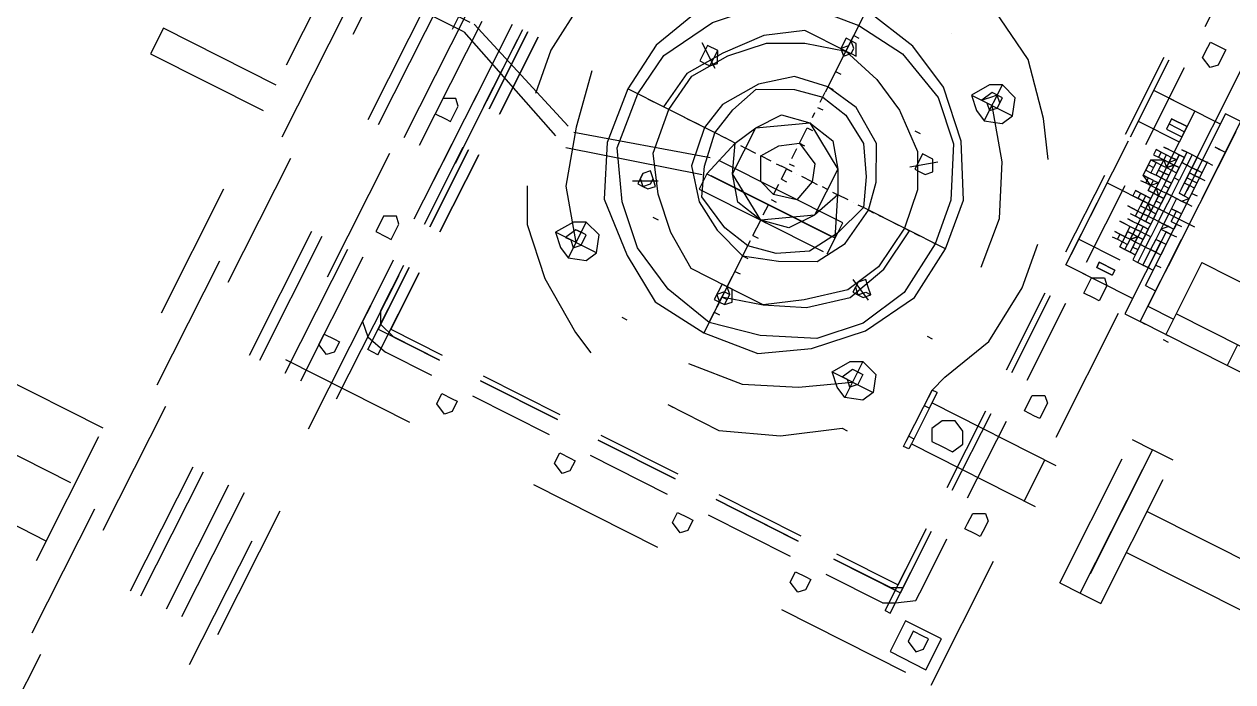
# Model space of a CAD drawing. Header units: metres. Extents: x 0 to 547597, y 0 to 1844684.
# Drawn here: x 543419.603 to 543420.474, y 1844512.919 to 1844513.393 of the extents above; entities that cross this region are included whole.
import ezdxf

# ---------------------------------------------------------------- set-up
doc = ezdxf.new("R2010")
doc.units = ezdxf.units.M
doc.linetypes.add('DASHED', pattern=[0.75, 0.5, -0.25])
doc.layers.add('5_Thep', color=4, linetype='Continuous')
doc.layers.add('TB220kVtuonglai', color=8, linetype='DASHED')

# ---------------------------------------------------------------- blocks, each defined once
blk = doc.blocks.new('MBA220-MB')
at = {"color": 1}
for points in [[(1553.99, -1091.1), (-2326.85, -1091.1), (-2326.85, 570.35)], [(562.08, -392.63), (562.08, -57.86)], [(595.14, -392.63), (595.14, -57.86)], [(429.83, -376.1), (429.83, -380.23), (425.69, -384.36), (425.69, -438.09)], [(442.23, -376.1), (442.23, -388.5)], [(384.36, -438.09), (384.36, -388.5)], [(425.69, -388.5), (442.23, -388.5)], [(442.23, -388.5), (442.23, -438.09)], [(636.47, -409.16), (636.47, -392.63), (520.75, -392.63), (520.75, -409.16), (636.47, -409.16)], [(636.47, -409.16), (520.75, -409.16)], [(636.47, -425.69), (520.75, -425.69), (520.75, -409.16)], [(636.47, -409.16), (520.75, -409.16)], [(636.47, -425.69), (520.75, -425.69), (520.75, -409.16)], [(636.47, -425.69), (636.47, -409.16)], [(636.47, -425.69), (636.47, -409.16)], [(562.08, -566.21), (562.08, -425.69)], [(562.08, -566.21), (562.08, -425.69)], [(595.14, -566.21), (595.14, -425.69)], [(595.14, -566.21), (595.14, -425.69)], [(442.23, -438.09), (442.23, -433.96)], [(446.36, -438.09), (446.36, -433.96)], [(384.36, -438.09), (429.83, -438.09)], [(429.83, -458.76), (429.83, -438.09), (442.23, -438.09), (442.23, -458.76)], [(442.23, -438.09), (442.23, -438.09)], [(446.36, -438.09), (446.36, -438.09)], [(446.36, -438.09), (446.36, -438.09)], [(343.03, -458.76), (281.04, -458.76), (281.04, -471.16), (343.03, -471.16)], [(289.31, -458.76), (293.44, -458.76), (293.44, -458.76), (297.57, -458.76), (297.57, -458.76), (297.57, -458.76), (297.57, -458.76)], [(293.44, -458.76), (343.03, -458.76)], [(297.57, -458.76), (425.69, -458.76), (425.69, -458.76), (425.69, -458.76), (425.69, -458.76)], [(305.84, -458.76), (305.84, -467.02)], [(363.7, -524.88), (363.7, -454.62)], [(376.1, -458.76), (429.83, -458.76), (429.83, -454.62)], [(442.23, -471.16), (442.23, -458.76), (376.1, -458.76)], [(417.43, -467.02), (417.43, -458.76)], [(425.69, -458.76), (425.69, -458.76), (429.83, -458.76)], [(429.83, -458.76), (442.23, -458.76), (442.23, -454.62), (442.23, -458.76), (442.23, -454.62)], [(305.84, -467.02), (305.84, -462.89)], [(417.43, -467.02), (309.97, -467.02)], [(318.24, -467.02), (318.24, -462.89)], [(318.24, -467.02), (318.24, -471.16)], [(318.24, -471.16), (318.24, -467.02)], [(318.24, -471.16), (318.24, -467.02)], [(318.24, -475.29), (318.24, -467.02)], [(330.64, -467.02), (326.5, -467.02)], [(326.5, -467.02), (326.5, -475.29)], [(326.5, -467.02), (326.5, -471.16)], [(330.64, -467.02), (330.64, -462.89)], [(330.64, -467.02), (330.64, -462.89)], [(330.64, -467.02), (330.64, -471.16)], [(330.64, -471.16), (330.64, -467.02)], [(330.64, -475.29), (330.64, -471.16), (330.64, -467.02)], [(334.77, -467.02), (334.77, -475.29)], [(347.17, -467.02), (338.9, -467.02)], [(338.9, -467.02), (338.9, -471.16)], [(343.03, -467.02), (343.03, -462.89)], [(347.17, -471.16), (347.17, -467.02)], [(351.3, -475.29), (351.3, -471.16), (347.17, -467.02)], [(347.17, -471.16), (347.17, -467.02)], [(351.3, -467.02), (351.3, -462.89)], [(351.3, -467.02), (351.3, -471.16)], [(351.3, -475.29), (351.3, -467.02)], [(351.3, -467.02), (351.3, -467.02)], [(351.3, -471.16), (351.3, -467.02)], [(351.3, -475.29), (351.3, -467.02)], [(367.83, -467.02), (359.57, -467.02)], [(359.57, -467.02), (359.57, -475.29)], [(359.57, -467.02), (359.57, -471.16)], [(367.83, -467.02), (367.83, -462.89)], [(367.83, -471.16), (367.83, -467.02)], [(371.97, -471.16), (371.97, -467.02), (367.83, -467.02), (371.97, -467.02)], [(371.97, -475.29), (371.97, -467.02)], [(371.97, -471.16), (371.97, -467.02)], [(371.97, -471.16), (371.97, -467.02)], [(376.1, -467.02), (371.97, -467.02)], [(371.97, -471.16), (371.97, -475.29), (371.97, -467.02)], [(376.1, -467.02), (376.1, -462.89)], [(376.1, -467.02), (376.1, -471.16)], [(376.1, -471.16), (376.1, -467.02)], [(376.1, -475.29), (376.1, -467.02)], [(392.63, -467.02), (384.36, -467.02)], [(384.36, -467.02), (384.36, -475.29)], [(384.36, -467.02), (384.36, -471.16)], [(388.5, -467.02), (392.63, -467.02)], [(392.63, -471.16), (392.63, -467.02)], [(392.63, -475.29), (392.63, -467.02)], [(405.03, -467.02), (392.63, -467.02)], [(392.63, -475.29), (392.63, -467.02)], [(392.63, -471.16), (392.63, -467.02)], [(400.9, -467.02), (400.9, -462.89)], [(405.03, -471.16), (405.03, -467.02)], [(405.03, -479.42), (405.03, -467.02)], [(405.03, -475.29), (405.03, -471.16), (405.03, -467.02)], [(405.03, -471.16), (405.03, -467.02)], [(743.93, -996.04), (743.93, -475.29), (-822.46, -475.29), (-822.46, -996.04), (743.93, -996.04)], [(743.93, -996.04), (743.93, -475.29), (-822.46, -475.29), (-822.46, -996.04), (743.93, -996.04)], [(289.31, -471.16), (289.31, -524.88)], [(318.24, -471.16), (318.24, -475.29)], [(318.24, -471.16), (318.24, -475.29), (318.24, -471.16), (318.24, -475.29), (318.24, -471.16)], [(318.24, -475.29), (318.24, -479.42)], [(318.24, -475.29), (326.5, -475.29)], [(330.64, -471.16), (326.5, -471.16)], [(326.5, -471.16), (326.5, -475.29)], [(326.5, -471.16), (326.5, -475.29)], [(326.5, -471.16), (326.5, -475.29), (326.5, -471.16)], [(326.5, -475.29), (326.5, -479.42)], [(326.5, -479.42), (326.5, -475.29)], [(330.64, -471.16), (330.64, -475.29)], [(330.64, -471.16), (330.64, -475.29), (330.64, -471.16)], [(330.64, -475.29), (338.9, -475.29)], [(347.17, -471.16), (338.9, -471.16)], [(338.9, -471.16), (338.9, -475.29)], [(338.9, -475.29), (347.17, -475.29)], [(347.17, -475.29), (347.17, -471.16)], [(347.17, -471.16), (347.17, -475.29)], [(351.3, -471.16), (351.3, -475.29)], [(351.3, -471.16), (351.3, -471.16)], [(351.3, -471.16), (351.3, -475.29), (351.3, -471.16), (351.3, -475.29), (351.3, -471.16)], [(351.3, -471.16), (351.3, -475.29), (351.3, -471.16), (351.3, -475.29), (351.3, -471.16)], [(351.3, -471.16), (351.3, -475.29), (351.3, -471.16)], [(351.3, -479.42), (351.3, -475.29)], [(351.3, -475.29), (351.3, -479.42)], [(351.3, -475.29), (363.7, -475.29)], [(351.3, -479.42), (351.3, -475.29)], [(351.3, -479.42), (351.3, -475.29)], [(367.83, -471.16), (359.57, -471.16)], [(359.57, -471.16), (359.57, -475.29)], [(363.7, -475.29), (371.97, -475.29), (371.97, -471.16), (371.97, -475.29), (371.97, -471.16), (371.97, -475.29)], [(371.97, -475.29), (371.97, -471.16)], [(371.97, -471.16), (376.1, -475.29)], [(371.97, -471.16), (371.97, -471.16)], [(371.97, -471.16), (371.97, -475.29), (371.97, -471.16)], [(371.97, -471.16), (371.97, -475.29), (371.97, -471.16), (371.97, -475.29), (371.97, -471.16)], [(371.97, -479.42), (371.97, -475.29)], [(371.97, -475.29), (371.97, -479.42)], [(371.97, -475.29), (384.36, -475.29)], [(376.1, -471.16), (442.23, -471.16)], [(392.63, -471.16), (384.36, -471.16)], [(384.36, -471.16), (384.36, -475.29)], [(384.36, -475.29), (392.63, -475.29), (392.63, -471.16), (392.63, -475.29), (392.63, -471.16), (392.63, -475.29)], [(392.63, -475.29), (392.63, -471.16)], [(405.03, -471.16), (392.63, -471.16)], [(392.63, -471.16), (392.63, -475.29)], [(392.63, -471.16), (392.63, -475.29), (405.03, -475.29)], [(392.63, -479.42), (392.63, -475.29)], [(392.63, -479.42), (392.63, -475.29)], [(405.03, -475.29), (405.03, -471.16)], [(405.03, -471.16), (405.03, -475.29), (405.03, -471.16), (405.03, -475.29), (405.03, -471.16)], [(405.03, -471.16), (405.03, -475.29)], [(429.83, -471.16), (429.83, -524.88)], [(562.08, -475.29), (595.14, -475.29)], [(562.08, -475.29), (595.14, -475.29)], [(318.24, -479.42), (318.24, -483.55), (326.5, -483.55)], [(318.24, -479.42), (326.5, -479.42)], [(318.24, -487.69), (318.24, -483.55)], [(318.24, -487.69), (318.24, -483.55)], [(318.24, -487.69), (318.24, -483.55)], [(318.24, -483.55), (318.24, -487.69), (318.24, -483.55), (318.24, -487.69)], [(318.24, -483.55), (318.24, -483.55)], [(322.37, -483.55), (322.37, -483.55)], [(322.37, -487.69), (322.37, -483.55)], [(322.37, -487.69), (322.37, -483.55)], [(322.37, -483.55), (322.37, -487.69), (330.64, -487.69), (330.64, -483.55)], [(322.37, -483.55), (330.64, -483.55)], [(326.5, -483.55), (326.5, -479.42)], [(326.5, -479.42), (326.5, -483.55), (338.9, -483.55)], [(326.5, -479.42), (338.9, -479.42)], [(334.77, -483.55), (330.64, -483.55)], [(330.64, -483.55), (330.64, -483.55)], [(330.64, -483.55), (330.64, -487.69)], [(330.64, -487.69), (330.64, -483.55)], [(330.64, -487.69), (330.64, -483.55)], [(330.64, -487.69), (330.64, -483.55)], [(330.64, -483.55), (330.64, -487.69), (330.64, -483.55), (330.64, -487.69), (330.64, -483.55)], [(330.64, -483.55), (330.64, -483.55)], [(330.64, -487.69), (330.64, -483.55)], [(330.64, -487.69), (330.64, -483.55)], [(334.77, -487.69), (334.77, -483.55)], [(334.77, -487.69), (343.03, -487.69), (343.03, -483.55), (343.03, -487.69), (343.03, -483.55)], [(334.77, -483.55), (343.03, -483.55)], [(351.3, -483.55), (351.3, -479.42), (338.9, -479.42), (338.9, -483.55), (351.3, -483.55)], [(343.03, -483.55), (343.03, -483.55)], [(343.03, -487.69), (343.03, -483.55)], [(343.03, -487.69), (343.03, -483.55)], [(343.03, -487.69), (343.03, -483.55)], [(343.03, -487.69), (343.03, -483.55)], [(343.03, -487.69), (343.03, -483.55)], [(343.03, -487.69), (343.03, -483.55)], [(343.03, -487.69), (355.43, -487.69), (355.43, -483.55), (355.43, -487.69), (355.43, -483.55), (355.43, -487.69), (363.7, -487.69)], [(343.03, -487.69), (343.03, -483.55)], [(343.03, -483.55), (343.03, -483.55)], [(343.03, -483.55), (343.03, -487.69), (355.43, -487.69), (355.43, -483.55)], [(343.03, -483.55), (355.43, -483.55)], [(343.03, -487.69), (343.03, -483.55)], [(343.03, -487.69), (343.03, -483.55)], [(347.17, -487.69), (347.17, -483.55)], [(351.3, -479.42), (351.3, -483.55), (363.7, -483.55)], [(351.3, -479.42), (363.7, -479.42)], [(351.3, -483.55), (351.3, -479.42)], [(351.3, -487.69), (351.3, -483.55)], [(351.3, -483.55), (351.3, -483.55)], [(355.43, -483.55), (355.43, -483.55)], [(355.43, -483.55), (355.43, -487.69)], [(355.43, -487.69), (355.43, -483.55)], [(355.43, -487.69), (355.43, -483.55)], [(355.43, -487.69), (355.43, -483.55)], [(355.43, -483.55), (363.7, -483.55)], [(359.57, -487.69), (359.57, -483.55)], [(371.97, -479.42), (363.7, -479.42)], [(371.97, -479.42), (371.97, -483.55), (363.7, -483.55), (363.7, -479.42)], [(363.7, -483.55), (367.83, -483.55)], [(363.7, -487.69), (363.7, -483.55)], [(367.83, -483.55), (367.83, -483.55)], [(367.83, -487.69), (367.83, -483.55)], [(367.83, -487.69), (367.83, -483.55)], [(367.83, -487.69), (367.83, -483.55)], [(367.83, -487.69), (367.83, -483.55)], [(367.83, -483.55), (367.83, -487.69), (367.83, -483.55), (367.83, -487.69), (367.83, -483.55)], [(367.83, -483.55), (367.83, -483.55)], [(367.83, -487.69), (367.83, -483.55)], [(367.83, -487.69), (367.83, -483.55)], [(367.83, -483.55), (367.83, -487.69), (376.1, -487.69), (376.1, -483.55)], [(367.83, -483.55), (376.1, -483.55)], [(371.97, -479.42), (371.97, -483.55)], [(371.97, -479.42), (371.97, -483.55), (384.36, -483.55)], [(371.97, -479.42), (384.36, -479.42)], [(371.97, -487.69), (371.97, -483.55)], [(371.97, -483.55), (371.97, -483.55)], [(376.1, -483.55), (376.1, -483.55)], [(376.1, -487.69), (376.1, -483.55)], [(376.1, -483.55), (376.1, -487.69)], [(376.1, -487.69), (376.1, -483.55)], [(376.1, -487.69), (376.1, -483.55)], [(376.1, -487.69), (376.1, -483.55)], [(376.1, -487.69), (376.1, -483.55)], [(376.1, -483.55), (376.1, -487.69), (376.1, -483.55)], [(376.1, -483.55), (376.1, -483.55)], [(380.23, -483.55), (380.23, -483.55)], [(380.23, -487.69), (380.23, -483.55)], [(380.23, -487.69), (380.23, -483.55)], [(380.23, -487.69), (388.5, -487.69), (388.5, -483.55), (388.5, -487.69), (388.5, -483.55)], [(380.23, -483.55), (380.23, -487.69)], [(380.23, -483.55), (388.5, -483.55)], [(380.23, -483.55), (380.23, -483.55)], [(392.63, -483.55), (392.63, -479.42), (384.36, -479.42), (384.36, -483.55), (392.63, -483.55)], [(384.36, -487.69), (384.36, -483.55)], [(392.63, -483.55), (388.5, -483.55)], [(388.5, -483.55), (388.5, -483.55)], [(388.5, -487.69), (388.5, -483.55)], [(388.5, -487.69), (388.5, -483.55)], [(388.5, -487.69), (388.5, -483.55)], [(388.5, -487.69), (388.5, -483.55)], [(388.5, -487.69), (388.5, -483.55)], [(388.5, -487.69), (388.5, -483.55)], [(388.5, -487.69), (388.5, -483.55)], [(388.5, -483.55), (388.5, -487.69)], [(388.5, -483.55), (388.5, -483.55)], [(405.03, -483.55), (405.03, -479.42), (392.63, -479.42), (392.63, -483.55), (405.03, -483.55)], [(392.63, -487.69), (392.63, -483.55)], [(392.63, -483.55), (392.63, -483.55)], [(392.63, -487.69), (400.9, -487.69), (400.9, -483.55), (400.9, -487.69), (400.9, -483.55)], [(392.63, -483.55), (400.9, -483.55)], [(396.76, -487.69), (396.76, -483.55)], [(400.9, -483.55), (400.9, -483.55)], [(400.9, -487.69), (400.9, -483.55)], [(400.9, -487.69), (400.9, -483.55)], [(735.66, -512.49), (735.66, -483.55), (710.87, -483.55), (710.87, -512.49), (735.66, -512.49)], [(256.24, -495.95), (252.11, -504.22), (243.84, -504.22), (239.71, -504.22), (239.71, -491.82), (243.84, -491.82), (252.11, -491.82), (256.24, -495.95)], [(289.31, -491.82), (429.83, -491.82), (429.83, -524.88)], [(289.31, -491.82), (289.31, -524.88)], [(301.71, -504.22), (301.71, -491.82), (301.71, -504.22), (309.97, -504.22), (309.97, -491.82), (301.71, -491.82), (301.71, -504.22), (309.97, -504.22)], [(305.84, -504.22), (305.84, -491.82)], [(305.84, -504.22), (305.84, -491.82)], [(309.97, -504.22), (309.97, -491.82)], [(314.1, -524.88), (314.1, -491.82)], [(322.37, -491.82), (322.37, -487.69), (322.37, -491.82), (322.37, -487.69), (326.5, -487.69)], [(322.37, -491.82), (322.37, -487.69)], [(322.37, -491.82), (322.37, -487.69)], [(322.37, -487.69), (330.64, -487.69)], [(322.37, -487.69), (330.64, -487.69)], [(322.37, -491.82), (322.37, -491.82), (322.37, -491.82), (322.37, -491.82), (322.37, -491.82)], [(322.37, -491.82), (322.37, -491.82)], [(322.37, -495.95), (322.37, -491.82), (326.5, -491.82)], [(322.37, -491.82), (322.37, -491.82)], [(322.37, -495.95), (322.37, -491.82)], [(322.37, -495.95), (322.37, -500.09)], [(322.37, -500.09), (322.37, -495.95)], [(330.64, -491.82), (326.5, -491.82), (326.5, -487.69), (326.5, -491.82)], [(326.5, -487.69), (330.64, -491.82)], [(326.5, -487.69), (326.5, -491.82), (326.5, -487.69), (326.5, -491.82)], [(330.64, -491.82), (326.5, -491.82)], [(326.5, -491.82), (326.5, -491.82), (326.5, -491.82)], [(326.5, -491.82), (326.5, -491.82)], [(326.5, -491.82), (326.5, -491.82)], [(330.64, -495.95), (326.5, -495.95), (326.5, -491.82), (330.64, -491.82)], [(326.5, -491.82), (326.5, -491.82)], [(330.64, -491.82), (326.5, -491.82)], [(326.5, -495.95), (326.5, -491.82)], [(326.5, -491.82), (326.5, -491.82)], [(330.64, -495.95), (326.5, -495.95)], [(326.5, -500.09), (326.5, -495.95)], [(330.64, -491.82), (334.77, -491.82), (330.64, -487.69), (334.77, -491.82), (334.77, -487.69)], [(334.77, -487.69), (330.64, -487.69), (334.77, -487.69), (330.64, -487.69), (334.77, -487.69)], [(330.64, -487.69), (330.64, -487.69), (330.64, -491.82), (330.64, -487.69), (330.64, -491.82), (330.64, -491.82)], [(330.64, -491.82), (330.64, -487.69)], [(330.64, -491.82), (330.64, -487.69)], [(334.77, -491.82), (334.77, -491.82), (334.77, -491.82), (334.77, -491.82), (330.64, -491.82)], [(330.64, -491.82), (334.77, -491.82), (330.64, -491.82), (334.77, -491.82)], [(334.77, -491.82), (330.64, -491.82), (334.77, -491.82)], [(334.77, -491.82), (330.64, -491.82), (334.77, -491.82), (330.64, -491.82), (334.77, -491.82)], [(334.77, -491.82), (330.64, -491.82), (334.77, -491.82), (330.64, -491.82), (334.77, -491.82)], [(330.64, -491.82), (330.64, -491.82)], [(330.64, -495.95), (330.64, -491.82), (334.77, -491.82), (330.64, -491.82), (334.77, -491.82)], [(334.77, -491.82), (330.64, -491.82), (334.77, -491.82), (330.64, -491.82), (334.77, -491.82), (330.64, -491.82), (334.77, -491.82)], [(330.64, -491.82), (330.64, -491.82)], [(330.64, -495.95), (330.64, -491.82)], [(330.64, -491.82), (330.64, -491.82)], [(330.64, -491.82), (330.64, -491.82), (330.64, -491.82)], [(330.64, -491.82), (330.64, -491.82)], [(330.64, -491.82), (330.64, -491.82)], [(330.64, -491.82), (330.64, -491.82)], [(330.64, -491.82), (330.64, -491.82)], [(330.64, -495.95), (330.64, -491.82)], [(330.64, -491.82), (330.64, -491.82)], [(330.64, -491.82), (330.64, -491.82), (330.64, -495.95), (330.64, -495.95)], [(330.64, -495.95), (330.64, -491.82)], [(330.64, -495.95), (330.64, -491.82)], [(330.64, -491.82), (330.64, -491.82)], [(330.64, -491.82), (330.64, -491.82)], [(330.64, -491.82), (330.64, -491.82)], [(330.64, -491.82), (330.64, -491.82)], [(351.3, -495.95), (347.17, -504.22), (343.03, -504.22), (334.77, -504.22), (330.64, -495.95), (334.77, -491.82), (343.03, -491.82), (347.17, -491.82), (351.3, -495.95)], [(330.64, -500.09), (330.64, -495.95)], [(334.77, -495.95), (330.64, -495.95), (334.77, -495.95), (330.64, -495.95), (334.77, -495.95)], [(334.77, -495.95), (330.64, -495.95), (334.77, -495.95), (330.64, -495.95), (334.77, -495.95), (330.64, -495.95), (334.77, -495.95), (330.64, -495.95), (334.77, -495.95)], [(334.77, -487.69), (338.9, -487.69), (338.9, -491.82), (338.9, -487.69), (338.9, -491.82)], [(334.77, -487.69), (343.03, -487.69)], [(334.77, -487.69), (343.03, -487.69)], [(334.77, -491.82), (334.77, -491.82)], [(338.9, -491.82), (334.77, -491.82)], [(334.77, -491.82), (334.77, -491.82)], [(334.77, -491.82), (338.9, -491.82)], [(334.77, -491.82), (334.77, -491.82)], [(334.77, -495.95), (334.77, -491.82)], [(334.77, -495.95), (334.77, -491.82)], [(334.77, -491.82), (334.77, -491.82)], [(334.77, -495.95), (334.77, -500.09)], [(338.9, -495.95), (334.77, -495.95)], [(338.9, -491.82), (338.9, -491.82), (338.9, -491.82), (338.9, -487.69), (338.9, -491.82), (338.9, -487.69), (343.03, -487.69)], [(343.03, -491.82), (338.9, -491.82)], [(338.9, -491.82), (338.9, -491.82), (338.9, -491.82)], [(338.9, -495.95), (338.9, -491.82), (343.03, -491.82)], [(343.03, -491.82), (338.9, -491.82)], [(343.03, -495.95), (338.9, -495.95)], [(343.03, -487.69), (343.03, -491.82), (343.03, -487.69), (343.03, -491.82), (343.03, -491.82)], [(343.03, -491.82), (343.03, -487.69)], [(343.03, -491.82), (343.03, -487.69)], [(343.03, -491.82), (343.03, -487.69), (343.03, -491.82), (343.03, -487.69), (347.17, -487.69)], [(343.03, -491.82), (343.03, -487.69)], [(343.03, -487.69), (355.43, -487.69)], [(343.03, -491.82), (343.03, -491.82)], [(343.03, -491.82), (343.03, -491.82)], [(343.03, -491.82), (343.03, -491.82)], [(343.03, -491.82), (343.03, -491.82)], [(343.03, -491.82), (343.03, -491.82)], [(343.03, -491.82), (343.03, -491.82)], [(343.03, -495.95), (343.03, -491.82)], [(343.03, -495.95), (343.03, -491.82)], [(343.03, -491.82), (343.03, -491.82)], [(343.03, -491.82), (343.03, -491.82)], [(343.03, -491.82), (343.03, -495.95), (343.03, -495.95)], [(343.03, -495.95), (343.03, -491.82)], [(343.03, -495.95), (343.03, -491.82)], [(343.03, -491.82), (343.03, -491.82)], [(343.03, -491.82), (343.03, -491.82)], [(343.03, -491.82), (343.03, -491.82)], [(343.03, -491.82), (343.03, -491.82)], [(343.03, -491.82), (343.03, -491.82), (343.03, -491.82)], [(343.03, -491.82), (343.03, -491.82)], [(343.03, -491.82), (343.03, -491.82)], [(343.03, -495.95), (343.03, -491.82), (347.17, -491.82)], [(343.03, -491.82), (343.03, -491.82)], [(343.03, -491.82), (343.03, -491.82)], [(343.03, -495.95), (343.03, -491.82)], [(343.03, -495.95), (343.03, -491.82)], [(343.03, -500.09), (343.03, -495.95)], [(347.17, -491.82), (347.17, -491.82)], [(347.17, -491.82), (347.17, -491.82), (347.17, -491.82)], [(351.3, -491.82), (347.17, -491.82)], [(347.17, -491.82), (347.17, -491.82)], [(347.17, -491.82), (347.17, -491.82)], [(347.17, -491.82), (347.17, -491.82)], [(347.17, -491.82), (347.17, -491.82)], [(347.17, -495.95), (347.17, -491.82)], [(347.17, -495.95), (347.17, -491.82)], [(347.17, -495.95), (347.17, -491.82)], [(347.17, -491.82), (347.17, -491.82)], [(347.17, -491.82), (347.17, -491.82)], [(347.17, -495.95), (347.17, -491.82)], [(347.17, -495.95), (347.17, -500.09)], [(351.3, -495.95), (347.17, -495.95)], [(351.3, -487.69), (351.3, -491.82), (351.3, -487.69), (351.3, -491.82), (351.3, -491.82)], [(351.3, -491.82), (351.3, -487.69)], [(351.3, -491.82), (351.3, -487.69), (351.3, -491.82), (351.3, -487.69), (351.3, -487.69)], [(351.3, -491.82), (355.43, -487.69), (355.43, -491.82), (355.43, -487.69)], [(351.3, -491.82), (351.3, -491.82), (351.3, -491.82), (351.3, -491.82)], [(351.3, -491.82), (351.3, -491.82)], [(351.3, -491.82), (351.3, -491.82)], [(355.43, -491.82), (355.43, -491.82), (351.3, -491.82)], [(351.3, -491.82), (351.3, -491.82)], [(351.3, -491.82), (351.3, -491.82)], [(351.3, -495.95), (351.3, -491.82)], [(351.3, -495.95), (351.3, -495.95), (351.3, -491.82), (351.3, -491.82)], [(351.3, -491.82), (351.3, -491.82)], [(351.3, -491.82), (355.43, -491.82), (355.43, -495.95), (351.3, -495.95)], [(351.3, -491.82), (351.3, -491.82)], [(351.3, -491.82), (351.3, -491.82)], [(351.3, -491.82), (351.3, -491.82)], [(351.3, -495.95), (351.3, -491.82)], [(351.3, -495.95), (351.3, -491.82)], [(351.3, -495.95), (351.3, -491.82)], [(351.3, -491.82), (351.3, -491.82)], [(351.3, -500.09), (351.3, -495.95)], [(355.43, -491.82), (355.43, -487.69)], [(355.43, -491.82), (355.43, -487.69)], [(355.43, -491.82), (355.43, -491.82), (355.43, -491.82), (355.43, -487.69), (355.43, -491.82), (355.43, -487.69), (359.57, -487.69)], [(355.43, -491.82), (355.43, -487.69)], [(355.43, -491.82), (355.43, -487.69)], [(355.43, -487.69), (363.7, -487.69)], [(355.43, -487.69), (363.7, -487.69)], [(355.43, -491.82), (355.43, -491.82)], [(355.43, -491.82), (355.43, -491.82)], [(355.43, -491.82), (355.43, -491.82)], [(355.43, -495.95), (355.43, -491.82)], [(355.43, -491.82), (355.43, -491.82)], [(355.43, -491.82), (355.43, -491.82)], [(355.43, -491.82), (355.43, -491.82)], [(355.43, -495.95), (355.43, -491.82), (359.57, -491.82)], [(355.43, -491.82), (355.43, -491.82)], [(355.43, -491.82), (355.43, -491.82)], [(355.43, -495.95), (355.43, -491.82)], [(355.43, -495.95), (355.43, -491.82)], [(355.43, -491.82), (355.43, -491.82)], [(355.43, -491.82), (355.43, -491.82)], [(359.57, -487.69), (363.7, -487.69), (363.7, -491.82), (363.7, -487.69), (363.7, -491.82)], [(359.57, -491.82), (363.7, -491.82)], [(363.7, -491.82), (359.57, -491.82)], [(359.57, -495.95), (359.57, -491.82)], [(359.57, -495.95), (359.57, -491.82)], [(359.57, -491.82), (359.57, -491.82)], [(359.57, -491.82), (359.57, -491.82)], [(359.57, -495.95), (359.57, -491.82)], [(363.7, -491.82), (359.57, -491.82)], [(363.7, -491.82), (359.57, -491.82)], [(359.57, -491.82), (359.57, -491.82)], [(359.57, -491.82), (359.57, -491.82)], [(359.57, -491.82), (359.57, -491.82)], [(359.57, -504.22), (359.57, -491.82), (359.57, -504.22), (363.7, -504.22), (363.7, -491.82), (359.57, -491.82), (359.57, -504.22), (363.7, -504.22)], [(359.57, -495.95), (359.57, -500.09)], [(363.7, -495.95), (359.57, -495.95)], [(363.7, -495.95), (359.57, -495.95)], [(363.7, -491.82), (363.7, -487.69), (363.7, -491.82), (363.7, -487.69), (363.7, -487.69), (363.7, -491.82), (363.7, -487.69)], [(367.83, -487.69), (363.7, -491.82), (367.83, -491.82), (363.7, -491.82), (367.83, -491.82), (363.7, -491.82), (363.7, -491.82), (363.7, -491.82)], [(363.7, -487.69), (367.83, -487.69), (363.7, -487.69), (367.83, -487.69), (363.7, -487.69), (367.83, -487.69)], [(363.7, -495.95), (363.7, -491.82)], [(363.7, -495.95), (363.7, -495.95), (363.7, -491.82), (363.7, -491.82)], [(363.7, -491.82), (363.7, -491.82)], [(363.7, -491.82), (367.83, -491.82), (363.7, -491.82), (367.83, -491.82)], [(363.7, -491.82), (363.7, -495.95), (367.83, -495.95), (363.7, -495.95)], [(363.7, -491.82), (363.7, -491.82)], [(363.7, -495.95), (363.7, -491.82)], [(363.7, -491.82), (367.83, -491.82), (363.7, -491.82), (367.83, -491.82), (363.7, -491.82), (367.83, -491.82), (363.7, -491.82), (367.83, -491.82)], [(363.7, -491.82), (363.7, -491.82)], [(363.7, -491.82), (363.7, -491.82)], [(363.7, -491.82), (363.7, -491.82)], [(363.7, -491.82), (363.7, -491.82), (363.7, -491.82), (363.7, -491.82), (363.7, -491.82), (363.7, -491.82)], [(363.7, -491.82), (363.7, -491.82)], [(363.7, -491.82), (363.7, -491.82)], [(363.7, -491.82), (363.7, -491.82), (363.7, -491.82)], [(363.7, -491.82), (367.83, -491.82), (363.7, -491.82), (367.83, -491.82)], [(363.7, -491.82), (367.83, -491.82), (363.7, -491.82), (367.83, -491.82)], [(363.7, -491.82), (363.7, -491.82)], [(363.7, -491.82), (367.83, -491.82), (363.7, -491.82), (367.83, -491.82)], [(363.7, -504.22), (363.7, -491.82)], [(363.7, -504.22), (363.7, -491.82)], [(363.7, -500.09), (363.7, -495.95)], [(363.7, -495.95), (367.83, -495.95), (363.7, -495.95), (367.83, -495.95), (363.7, -495.95), (367.83, -495.95), (363.7, -495.95)], [(363.7, -500.09), (363.7, -495.95)], [(363.7, -500.09), (363.7, -495.95)], [(367.83, -491.82), (367.83, -487.69), (367.83, -491.82), (367.83, -487.69), (371.97, -487.69), (371.97, -491.82), (371.97, -487.69), (371.97, -491.82), (371.97, -491.82), (371.97, -491.82)], [(367.83, -491.82), (367.83, -487.69)], [(367.83, -487.69), (376.1, -487.69)], [(367.83, -487.69), (376.1, -487.69)], [(371.97, -495.95), (367.83, -495.95), (367.83, -491.82), (371.97, -491.82)], [(367.83, -491.82), (367.83, -491.82)], [(367.83, -491.82), (367.83, -491.82)], [(367.83, -495.95), (367.83, -491.82)], [(367.83, -495.95), (367.83, -491.82)], [(371.97, -491.82), (367.83, -491.82), (367.83, -491.82), (367.83, -491.82), (367.83, -491.82), (367.83, -491.82)], [(367.83, -491.82), (367.83, -491.82)], [(367.83, -491.82), (367.83, -491.82)], [(371.97, -487.69), (371.97, -491.82), (371.97, -487.69), (371.97, -491.82)], [(371.97, -487.69), (376.1, -487.69), (376.1, -491.82), (376.1, -487.69), (376.1, -491.82), (376.1, -491.82)], [(371.97, -495.95), (371.97, -491.82)], [(371.97, -495.95), (371.97, -491.82), (371.97, -491.82), (371.97, -491.82)], [(371.97, -491.82), (371.97, -491.82)], [(371.97, -491.82), (376.1, -491.82), (376.1, -495.95), (371.97, -495.95)], [(371.97, -491.82), (371.97, -491.82), (371.97, -491.82), (371.97, -491.82), (371.97, -491.82)], [(371.97, -491.82), (371.97, -491.82)], [(371.97, -495.95), (371.97, -491.82)], [(371.97, -495.95), (371.97, -491.82)], [(371.97, -491.82), (371.97, -491.82)], [(371.97, -495.95), (371.97, -491.82)], [(371.97, -491.82), (371.97, -491.82)], [(371.97, -491.82), (371.97, -491.82)], [(371.97, -495.95), (371.97, -491.82)], [(371.97, -491.82), (371.97, -491.82)], [(371.97, -491.82), (371.97, -491.82), (371.97, -491.82)], [(371.97, -491.82), (371.97, -491.82), (371.97, -491.82)], [(371.97, -491.82), (371.97, -491.82), (371.97, -491.82)], [(371.97, -491.82), (371.97, -491.82), (371.97, -491.82)], [(371.97, -491.82), (371.97, -491.82)], [(371.97, -491.82), (371.97, -491.82), (371.97, -491.82)], [(371.97, -491.82), (371.97, -491.82)], [(371.97, -491.82), (371.97, -491.82)], [(371.97, -491.82), (371.97, -491.82)], [(371.97, -495.95), (371.97, -500.09)], [(371.97, -495.95), (371.97, -495.95), (371.97, -495.95), (371.97, -495.95)], [(371.97, -495.95), (371.97, -495.95), (371.97, -495.95), (371.97, -495.95), (371.97, -495.95)], [(371.97, -500.09), (371.97, -495.95)], [(376.1, -491.82), (376.1, -487.69)], [(376.1, -491.82), (376.1, -487.69)], [(376.1, -495.95), (376.1, -491.82)], [(376.1, -491.82), (376.1, -491.82)], [(376.1, -491.82), (376.1, -491.82)], [(376.1, -491.82), (376.1, -491.82)], [(376.1, -491.82), (376.1, -491.82)], [(376.1, -491.82), (376.1, -491.82)], [(376.1, -491.82), (376.1, -491.82)], [(376.1, -491.82), (376.1, -491.82)], [(376.1, -500.09), (376.1, -495.95)], [(376.1, -500.09), (376.1, -495.95)], [(380.23, -491.82), (380.23, -487.69), (380.23, -491.82), (380.23, -487.69), (384.36, -487.69)], [(380.23, -491.82), (380.23, -487.69)], [(380.23, -491.82), (380.23, -487.69)], [(380.23, -487.69), (388.5, -487.69)], [(380.23, -487.69), (388.5, -487.69)], [(380.23, -491.82), (380.23, -491.82), (380.23, -491.82), (380.23, -491.82), (380.23, -491.82)], [(380.23, -491.82), (380.23, -491.82)], [(380.23, -495.95), (380.23, -491.82), (384.36, -491.82)], [(380.23, -491.82), (380.23, -491.82)], [(380.23, -495.95), (380.23, -491.82)], [(380.23, -495.95), (380.23, -500.09)], [(380.23, -500.09), (380.23, -495.95)], [(384.36, -491.82), (384.36, -487.69), (384.36, -491.82)], [(384.36, -487.69), (384.36, -491.82)], [(384.36, -487.69), (388.5, -487.69), (388.5, -491.82), (388.5, -487.69), (388.5, -491.82), (388.5, -491.82)], [(384.36, -487.69), (384.36, -491.82), (384.36, -487.69), (384.36, -491.82)], [(384.36, -491.82), (384.36, -491.82)], [(384.36, -491.82), (384.36, -491.82), (384.36, -491.82)], [(384.36, -491.82), (384.36, -491.82), (384.36, -491.82)], [(388.5, -491.82), (384.36, -491.82)], [(384.36, -491.82), (384.36, -491.82)], [(384.36, -491.82), (384.36, -491.82), (384.36, -491.82)], [(384.36, -491.82), (384.36, -491.82)], [(384.36, -491.82), (384.36, -491.82)], [(384.36, -491.82), (384.36, -491.82)], [(384.36, -491.82), (384.36, -491.82)], [(384.36, -495.95), (384.36, -491.82)], [(384.36, -495.95), (384.36, -491.82), (384.36, -491.82)], [(384.36, -491.82), (384.36, -491.82)], [(384.36, -491.82), (388.5, -491.82), (388.5, -495.95), (384.36, -495.95)], [(384.36, -491.82), (384.36, -491.82)], [(384.36, -491.82), (384.36, -491.82)], [(384.36, -495.95), (384.36, -491.82)], [(384.36, -495.95), (384.36, -491.82)], [(384.36, -491.82), (384.36, -491.82)], [(384.36, -495.95), (384.36, -491.82)], [(384.36, -491.82), (384.36, -491.82)], [(384.36, -500.09), (384.36, -495.95)], [(384.36, -495.95), (384.36, -495.95), (384.36, -495.95)], [(384.36, -495.95), (384.36, -495.95)], [(384.36, -500.09), (384.36, -495.95)], [(388.5, -491.82), (392.63, -491.82), (388.5, -487.69), (392.63, -491.82), (392.63, -487.69)], [(392.63, -487.69), (388.5, -487.69), (392.63, -487.69), (388.5, -487.69), (392.63, -487.69)], [(388.5, -491.82), (388.5, -487.69)], [(388.5, -491.82), (388.5, -487.69)], [(392.63, -491.82), (392.63, -491.82), (392.63, -491.82), (392.63, -491.82), (388.5, -491.82)], [(388.5, -491.82), (392.63, -491.82), (388.5, -491.82), (392.63, -491.82)], [(392.63, -491.82), (388.5, -491.82), (392.63, -491.82)], [(392.63, -491.82), (388.5, -491.82), (392.63, -491.82), (388.5, -491.82), (392.63, -491.82)], [(392.63, -491.82), (388.5, -491.82), (392.63, -491.82), (388.5, -491.82), (392.63, -491.82)], [(388.5, -491.82), (388.5, -491.82)], [(388.5, -495.95), (388.5, -491.82), (392.63, -491.82), (388.5, -491.82), (392.63, -491.82)], [(392.63, -491.82), (388.5, -491.82), (392.63, -491.82), (388.5, -491.82), (392.63, -491.82), (388.5, -491.82), (392.63, -491.82)], [(388.5, -491.82), (388.5, -491.82)], [(388.5, -495.95), (388.5, -491.82)], [(388.5, -491.82), (388.5, -491.82)], [(388.5, -491.82), (388.5, -491.82)], [(388.5, -495.95), (388.5, -491.82)], [(388.5, -491.82), (388.5, -491.82)], [(388.5, -491.82), (388.5, -491.82)], [(388.5, -491.82), (388.5, -491.82)], [(392.63, -495.95), (388.5, -495.95), (392.63, -495.95), (388.5, -495.95), (392.63, -495.95)], [(392.63, -495.95), (388.5, -495.95), (392.63, -495.95), (388.5, -495.95), (392.63, -495.95), (388.5, -495.95), (392.63, -495.95), (388.5, -495.95), (392.63, -495.95)], [(392.63, -491.82), (392.63, -491.82), (392.63, -491.82), (392.63, -487.69), (392.63, -491.82), (392.63, -487.69), (396.76, -487.69)], [(392.63, -487.69), (392.63, -487.69), (392.63, -491.82), (392.63, -487.69), (392.63, -491.82)], [(392.63, -487.69), (400.9, -487.69)], [(392.63, -487.69), (400.9, -487.69)], [(396.76, -491.82), (392.63, -491.82)], [(392.63, -491.82), (392.63, -491.82)], [(392.63, -491.82), (392.63, -491.82), (392.63, -491.82)], [(392.63, -491.82), (392.63, -491.82)], [(392.63, -491.82), (392.63, -491.82)], [(392.63, -495.95), (392.63, -491.82), (396.76, -491.82)], [(392.63, -491.82), (392.63, -491.82)], [(396.76, -491.82), (392.63, -491.82)], [(392.63, -491.82), (392.63, -491.82)], [(392.63, -495.95), (392.63, -491.82)], [(392.63, -495.95), (392.63, -491.82)], [(392.63, -491.82), (392.63, -491.82)], [(392.63, -495.95), (392.63, -500.09)], [(396.76, -495.95), (392.63, -495.95)], [(392.63, -495.95), (392.63, -495.95)], [(392.63, -500.09), (392.63, -495.95)], [(396.76, -491.82), (396.76, -491.82)], [(396.76, -491.82), (396.76, -491.82)], [(400.9, -491.82), (396.76, -491.82)], [(396.76, -491.82), (396.76, -491.82)], [(396.76, -495.95), (396.76, -491.82)], [(396.76, -495.95), (396.76, -491.82)], [(396.76, -491.82), (396.76, -491.82)], [(396.76, -491.82), (396.76, -491.82)], [(400.9, -491.82), (400.9, -495.95), (396.76, -495.95)], [(396.76, -495.95), (396.76, -491.82)], [(396.76, -491.82), (396.76, -491.82)], [(396.76, -500.09), (396.76, -495.95)], [(396.76, -500.09), (396.76, -495.95)], [(400.9, -487.69), (400.9, -491.82), (400.9, -487.69), (400.9, -491.82), (400.9, -491.82)], [(400.9, -491.82), (400.9, -487.69)], [(400.9, -491.82), (400.9, -487.69)], [(400.9, -491.82), (400.9, -491.82)], [(400.9, -491.82), (400.9, -491.82)], [(400.9, -495.95), (400.9, -491.82)], [(400.9, -491.82), (400.9, -491.82)], [(400.9, -491.82), (400.9, -491.82)], [(400.9, -491.82), (400.9, -491.82)], [(409.16, -524.88), (409.16, -491.82)], [(417.43, -504.22), (417.43, -491.82)], [(417.43, -504.22), (417.43, -491.82), (417.43, -504.22)], [(417.43, -504.22), (417.43, -491.82), (421.56, -491.82), (421.56, -504.22)], [(421.56, -504.22), (421.56, -491.82), (421.56, -504.22)], [(442.23, -495.95), (442.23, -504.22), (438.09, -504.22), (429.83, -504.22), (425.69, -495.95), (429.83, -491.82), (438.09, -491.82), (442.23, -491.82), (442.23, -495.95)], [(537.28, -495.95), (537.28, -504.22), (533.15, -504.22), (524.88, -504.22), (520.75, -495.95), (524.88, -491.82), (533.15, -491.82), (537.28, -491.82), (537.28, -495.95)], [(632.34, -495.95), (632.34, -504.22), (628.21, -504.22), (619.94, -504.22), (615.81, -495.95), (619.94, -491.82), (628.21, -491.82), (632.34, -491.82), (632.34, -495.95)], [(727.4, -495.95), (723.27, -491.82), (723.27, -491.82), (715, -491.82), (715, -495.95), (715, -504.22), (723.27, -504.22), (723.27, -504.22), (727.4, -495.95)], [(326.5, -500.09), (326.5, -504.22)], [(326.5, -500.09), (330.64, -500.09)], [(326.5, -504.22), (326.5, -500.09)], [(326.5, -504.22), (330.64, -504.22)], [(330.64, -504.22), (330.64, -500.09)], [(334.77, -500.09), (334.77, -504.22)], [(334.77, -500.09), (338.9, -500.09)], [(334.77, -504.22), (334.77, -500.09)], [(338.9, -500.09), (343.03, -500.09)], [(338.9, -504.22), (338.9, -500.09)], [(338.9, -504.22), (343.03, -504.22)], [(343.03, -504.22), (343.03, -500.09)], [(347.17, -500.09), (347.17, -504.22)], [(347.17, -500.09), (351.3, -500.09)], [(347.17, -504.22), (347.17, -500.09)], [(351.3, -504.22), (351.3, -500.09)], [(351.3, -500.09), (351.3, -500.09)], [(351.3, -504.22), (351.3, -500.09)], [(351.3, -504.22), (351.3, -500.09)], [(351.3, -504.22), (351.3, -500.09)], [(359.57, -500.09), (359.57, -504.22)], [(359.57, -500.09), (363.7, -500.09)], [(359.57, -504.22), (363.7, -504.22)], [(363.7, -504.22), (363.7, -500.09)], [(363.7, -504.22), (363.7, -500.09)], [(363.7, -504.22), (363.7, -500.09)], [(371.97, -500.09), (371.97, -504.22)], [(371.97, -504.22), (371.97, -500.09)], [(371.97, -500.09), (371.97, -500.09)], [(371.97, -504.22), (371.97, -500.09)], [(371.97, -504.22), (371.97, -504.22)], [(384.36, -500.09), (384.36, -504.22)], [(384.36, -504.22), (384.36, -500.09)], [(384.36, -500.09), (384.36, -500.09)], [(384.36, -504.22), (384.36, -500.09)], [(384.36, -504.22), (384.36, -504.22)], [(392.63, -500.09), (392.63, -504.22)], [(392.63, -500.09), (396.76, -500.09)], [(392.63, -504.22), (392.63, -500.09)], [(392.63, -504.22), (392.63, -500.09)], [(396.76, -504.22), (396.76, -500.09)], [(396.76, -504.22), (396.76, -500.09)], [(396.76, -504.22), (396.76, -500.09)], [(421.56, -504.22), (417.43, -504.22), (421.56, -504.22)], [(231.45, -512.49), (169.45, -512.49)], [(326.5, -512.49), (264.51, -512.49)], [(421.56, -512.49), (359.57, -512.49)], [(516.62, -512.49), (454.62, -512.49)], [(611.68, -512.49), (549.68, -512.49)], [(681.94, -512.49), (644.74, -512.49)], [(706.73, -533.15), (702.6, -524.88), (694.34, -512.49), (681.94, -512.49)], [(326.5, -524.88), (264.51, -524.88)], [(326.5, -524.88), (264.51, -524.88)], [(326.5, -524.88), (264.51, -524.88)], [(326.5, -529.02), (264.51, -529.02)], [(326.5, -529.02), (264.51, -529.02)], [(429.83, -524.88), (289.31, -524.88)], [(421.56, -524.88), (359.57, -524.88)], [(421.56, -524.88), (359.57, -524.88)], [(421.56, -524.88), (359.57, -524.88)], [(421.56, -529.02), (359.57, -529.02)], [(421.56, -529.02), (359.57, -529.02)], [(516.62, -524.88), (454.62, -524.88)], [(516.62, -524.88), (454.62, -524.88)], [(516.62, -524.88), (454.62, -524.88)], [(516.62, -529.02), (454.62, -529.02)], [(516.62, -529.02), (454.62, -529.02)], [(611.68, -524.88), (549.68, -524.88)], [(611.68, -524.88), (549.68, -524.88)], [(611.68, -524.88), (549.68, -524.88)], [(611.68, -529.02), (549.68, -529.02)], [(611.68, -529.02), (549.68, -529.02)], [(694.34, -578.61), (694.34, -524.88), (644.74, -524.88)], [(710.87, -524.88), (644.74, -524.88)], [(681.94, -524.88), (644.74, -524.88)], [(690.2, -578.61), (690.2, -529.02), (644.74, -529.02)], [(710.87, -529.02), (644.74, -529.02)], [(694.34, -533.15), (690.2, -524.88), (681.94, -524.88)], [(690.2, -578.61), (690.2, -529.02)], [(694.34, -578.61), (694.34, -529.02)], [(710.87, -529.02), (710.87, -524.88)], [(586.88, -545.55), (586.88, -537.28), (578.61, -533.15), (570.35, -537.28), (566.21, -545.55), (570.35, -553.82), (578.61, -557.95), (586.88, -553.82), (586.88, -545.55)], [(694.34, -533.15), (694.34, -578.61)], [(706.73, -533.15), (706.73, -578.61)], [(553.82, -570.35), (541.42, -566.21), (504.22, -549.68), (458.76, -545.55), (425.69, -549.68)], [(367.83, -570.35), (343.03, -586.88), (309.97, -615.81), (289.31, -653.01), (285.17, -673.67)], [(553.82, -566.21), (595.14, -566.21)], [(553.82, -566.21), (553.82, -570.35), (566.21, -570.35)], [(566.21, -566.21), (553.82, -566.21)], [(553.82, -566.21), (595.14, -566.21)], [(553.82, -566.21), (553.82, -570.35), (566.21, -570.35)], [(566.21, -566.21), (553.82, -566.21)], [(595.14, -570.35), (553.82, -570.35)], [(595.14, -570.35), (553.82, -570.35)], [(566.21, -570.35), (566.21, -566.21)], [(566.21, -570.35), (566.21, -566.21)], [(591.01, -570.35), (591.01, -566.21)], [(591.01, -570.35), (591.01, -566.21)], [(599.28, -566.21), (599.28, -570.35), (595.14, -570.35)], [(595.14, -566.21), (599.28, -566.21)], [(599.28, -566.21), (599.28, -570.35), (595.14, -570.35)], [(595.14, -566.21), (599.28, -566.21)], [(458.76, -578.61), (421.56, -582.75), (384.36, -599.28), (351.3, -624.08)], [(520.75, -591.01), (520.75, -586.88)], [(715, -591.01), (715, -586.88), (723.27, -586.88), (723.27, -586.88), (727.4, -591.01), (723.27, -599.28), (723.27, -599.28), (715, -599.28), (715, -591.01)], [(524.88, -735.66), (591.01, -735.66), (586.88, -694.34), (566.21, -661.27), (537.28, -632.34), (500.09, -611.68), (458.76, -607.54), (421.56, -611.68), (384.36, -632.34), (355.43, -661.27), (338.9, -694.34), (330.64, -735.66), (338.9, -776.99), (355.43, -810.06), (384.36, -843.12), (421.56, -859.65), (458.76, -863.79), (500.09, -859.65), (537.28, -843.12), (566.21, -810.06), (586.88, -776.99), (591.01, -735.66)], [(363.7, -624.08), (359.57, -611.68), (351.3, -607.54), (338.9, -611.68), (334.77, -624.08), (338.9, -632.34), (351.3, -640.61), (359.57, -632.34), (363.7, -624.08), (334.77, -624.08)], [(351.3, -640.61), (351.3, -607.54)], [(458.76, -607.54), (458.76, -673.67)], [(557.95, -624.08), (562.08, -611.68), (574.48, -607.54), (582.75, -611.68), (586.88, -624.08), (582.75, -632.34), (574.48, -640.61), (562.08, -632.34), (557.95, -624.08), (586.88, -624.08)], [(574.48, -640.61), (574.48, -607.54)], [(690.2, -673.67), (690.2, -607.54)], [(690.2, -673.67), (690.2, -607.54)], [(694.34, -673.67), (694.34, -607.54)], [(694.34, -607.54), (694.34, -673.67)], [(706.73, -607.54), (706.73, -673.67)], [(582.75, -735.66), (574.48, -772.86), (557.95, -805.92), (533.15, -830.72), (500.09, -851.39), (458.76, -855.52), (425.69, -851.39), (388.5, -830.72), (363.7, -805.92), (347.17, -772.86), (343.03, -735.66), (347.17, -698.47), (363.7, -661.27), (388.5, -636.47), (425.69, -619.94), (458.76, -615.81), (500.09, -619.94), (533.15, -636.47), (557.95, -661.27), (574.48, -698.47), (582.75, -735.66)], [(458.76, -615.81), (458.76, -619.94)], [(648.87, -735.66), (648.87, -694.34), (632.34, -653.01), (607.54, -615.81), (607.54, -611.68)], [(694.34, -673.67), (694.34, -611.68)], [(355.43, -624.08), (351.3, -619.94), (351.3, -619.94), (347.17, -619.94), (343.03, -624.08), (347.17, -628.21), (351.3, -632.34), (351.3, -628.21), (355.43, -624.08), (351.3, -619.94), (343.03, -619.94), (343.03, -628.21), (351.3, -632.34), (351.3, -628.21), (355.43, -624.08)], [(458.76, -619.94), (458.76, -619.94)], [(566.21, -624.08), (566.21, -619.94), (574.48, -619.94), (574.48, -619.94), (578.61, -624.08), (574.48, -628.21), (574.48, -632.34), (566.21, -628.21), (566.21, -619.94), (574.48, -619.94), (578.61, -624.08), (574.48, -628.21), (574.48, -632.34), (566.21, -628.21), (566.21, -624.08)], [(615.81, -735.66), (611.68, -694.34), (595.14, -657.14), (574.48, -624.08)], [(458.76, -628.21), (458.76, -632.34)], [(553.82, -735.66), (553.82, -764.6), (537.28, -789.39), (516.62, -810.06), (491.82, -826.59), (458.76, -830.72), (429.83, -826.59), (405.03, -810.06), (384.36, -789.39), (371.97, -764.6), (363.7, -735.66), (371.97, -706.73), (384.36, -681.94), (405.03, -657.14), (429.83, -644.74), (458.76, -640.61), (491.82, -644.74), (516.62, -657.14), (537.28, -681.94), (553.82, -706.73), (553.82, -735.66)], [(417.43, -648.87), (417.43, -644.74), (413.29, -640.61), (405.03, -644.74), (405.03, -653.01), (417.43, -653.01), (417.43, -648.87)], [(417.43, -648.87), (417.43, -644.74), (413.29, -640.61), (405.03, -644.74), (405.03, -653.01), (413.29, -653.01), (417.43, -653.01), (417.43, -648.87)], [(417.43, -657.14), (405.03, -640.61)], [(458.76, -640.61), (458.76, -636.47)], [(562.08, -735.66), (553.82, -706.73), (541.42, -677.8), (520.75, -653.01), (491.82, -640.61), (458.76, -636.47)], [(458.76, -640.61), (458.76, -648.87)], [(516.62, -648.87), (516.62, -644.74), (512.49, -640.61), (508.35, -644.74), (504.22, -648.87), (508.35, -653.01), (516.62, -653.01), (516.62, -648.87), (512.49, -644.74), (512.49, -640.61), (508.35, -644.74), (504.22, -648.87), (508.35, -653.01), (512.49, -653.01), (512.49, -653.01), (516.62, -648.87)], [(508.35, -657.14), (516.62, -640.61)], [(392.63, -665.4), (392.63, -661.27)], [(458.76, -653.01), (458.76, -653.01)], [(458.76, -657.14), (458.76, -661.27)], [(529.02, -735.66), (520.75, -710.87), (508.35, -686.07), (487.69, -673.67), (458.76, -669.54), (438.09, -673.67), (413.29, -686.07), (396.76, -710.87), (392.63, -735.66), (396.76, -760.46), (413.29, -781.13), (438.09, -797.66), (458.76, -801.79), (487.69, -797.66), (508.35, -781.13), (520.75, -760.46), (529.02, -735.66)], [(458.76, -669.54), (458.76, -665.4)], [(318.24, -673.67), (318.24, -673.67)], [(520.75, -735.66), (516.62, -756.33), (504.22, -781.13), (483.55, -789.39), (458.76, -793.53), (438.09, -789.39), (417.43, -781.13), (405.03, -756.33), (400.9, -735.66), (405.03, -715), (417.43, -694.34), (438.09, -681.94), (458.76, -673.67), (483.55, -681.94), (504.22, -694.34), (516.62, -715), (520.75, -735.66)], [(458.76, -673.67), (458.76, -677.8)], [(458.76, -681.94), (458.76, -681.94)], [(487.69, -681.94), (458.76, -694.34)], [(458.76, -776.99), (487.69, -785.26), (487.69, -681.94)], [(458.76, -686.07), (458.76, -694.34)], [(475.29, -681.94), (475.29, -785.26)], [(487.69, -681.94), (475.29, -681.94)], [(487.69, -785.26), (500.09, -785.26), (500.09, -681.94), (487.69, -681.94)], [(487.69, -681.94), (487.69, -785.26)], [(500.09, -785.26), (500.09, -681.94)], [(715, -686.07), (715, -681.94), (723.27, -681.94), (723.27, -681.94), (727.4, -686.07), (723.27, -694.34), (723.27, -694.34), (715, -694.34), (715, -686.07)], [(500.09, -735.66), (495.95, -756.33), (479.42, -768.73), (458.76, -776.99), (442.23, -768.73), (425.69, -756.33), (421.56, -735.66), (425.69, -715), (442.23, -702.6), (458.76, -694.34), (479.42, -702.6), (495.95, -715), (500.09, -735.66)], [(458.76, -698.47), (458.76, -694.34)], [(442.23, -702.6), (479.42, -702.6), (500.09, -735.66), (479.42, -768.73), (442.23, -768.73), (421.56, -735.66), (442.23, -702.6)], [(458.76, -702.6), (458.76, -706.73)], [(458.76, -715), (458.76, -710.87)], [(690.2, -768.73), (690.2, -706.73)], [(690.2, -768.73), (690.2, -706.73)], [(694.34, -768.73), (694.34, -706.73)], [(694.34, -768.73), (694.34, -706.73)], [(694.34, -706.73), (694.34, -768.73)], [(706.73, -706.73), (706.73, -768.73)], [(479.42, -735.66), (475.29, -748.06), (458.76, -756.33), (446.36, -748.06), (438.09, -735.66), (446.36, -719.13), (458.76, -715), (475.29, -719.13), (479.42, -735.66)], [(458.76, -715), (458.76, -723.27)], [(367.83, -735.66), (363.7, -731.53), (363.7, -727.4), (355.43, -731.53), (355.43, -739.8), (363.7, -739.8), (367.83, -735.66)], [(458.76, -727.4), (458.76, -727.4)], [(566.21, -735.66), (566.21, -731.53), (562.08, -727.4), (553.82, -731.53), (553.82, -739.8), (566.21, -739.8), (566.21, -735.66), (566.21, -731.53), (557.95, -731.53), (553.82, -735.66), (557.95, -735.66), (562.08, -739.8), (566.21, -735.66), (566.21, -735.66)], [(330.64, -735.66), (396.76, -735.66)], [(343.03, -735.66), (343.03, -735.66)], [(351.3, -735.66), (351.3, -731.53)], [(359.57, -735.66), (351.3, -735.66)], [(371.97, -735.66), (351.3, -735.66)], [(363.7, -735.66), (363.7, -731.53), (359.57, -731.53), (355.43, -735.66), (359.57, -735.66), (363.7, -739.8), (363.7, -735.66), (363.7, -735.66)], [(363.7, -735.66), (363.7, -731.53)], [(363.7, -735.66), (363.7, -768.73), (380.23, -793.53), (405.03, -814.19), (429.83, -830.72), (458.76, -834.86)], [(371.97, -735.66), (367.83, -735.66)], [(380.23, -735.66), (380.23, -731.53)], [(388.5, -735.66), (384.36, -735.66)], [(392.63, -735.66), (392.63, -731.53)], [(405.03, -735.66), (396.76, -735.66)], [(409.16, -735.66), (409.16, -731.53)], [(417.43, -735.66), (413.29, -735.66)], [(425.69, -735.66), (425.69, -731.53)], [(438.09, -735.66), (425.69, -735.66)], [(438.09, -735.66), (438.09, -731.53)], [(450.49, -735.66), (442.23, -735.66)], [(454.62, -735.66), (454.62, -731.53)], [(458.76, -731.53), (458.76, -739.8)], [(458.76, -735.66), (458.76, -731.53)], [(458.76, -735.66), (458.76, -731.53)], [(467.02, -735.66), (458.76, -735.66)], [(458.76, -743.93), (458.76, -739.8)], [(467.02, -735.66), (467.02, -731.53)], [(479.42, -735.66), (471.16, -735.66)], [(483.55, -735.66), (483.55, -731.53)], [(495.95, -735.66), (487.69, -735.66)], [(500.09, -735.66), (500.09, -731.53)], [(512.49, -735.66), (500.09, -735.66)], [(512.49, -735.66), (512.49, -731.53)], [(524.88, -735.66), (516.62, -735.66)], [(529.02, -735.66), (529.02, -731.53)], [(541.42, -735.66), (533.15, -735.66)], [(541.42, -735.66), (541.42, -731.53)], [(553.82, -735.66), (545.55, -735.66)], [(553.82, -735.66), (570.35, -735.66)], [(557.95, -735.66), (557.95, -731.53)], [(562.08, -735.66), (562.08, -731.53)], [(570.35, -735.66), (562.08, -735.66)], [(574.48, -735.66), (574.48, -731.53)], [(582.75, -735.66), (574.48, -735.66)], [(648.87, -735.66), (648.87, -731.53)], [(458.76, -748.06), (458.76, -756.33)], [(458.76, -756.33), (458.76, -756.33)], [(458.76, -760.46), (458.76, -768.73)], [(458.76, -772.86), (458.76, -768.73)], [(458.76, -776.99), (458.76, -785.26)], [(516.62, -884.45), (487.69, -781.13)], [(715, -781.13), (715, -776.99), (723.27, -776.99), (727.4, -781.13), (723.27, -789.39), (723.27, -789.39), (715, -789.39), (715, -781.13)], [(458.76, -789.39), (458.76, -785.26)], [(458.76, -789.39), (458.76, -801.79)], [(504.22, -884.45), (475.29, -785.26)], [(607.54, -793.53), (607.54, -789.39)], [(458.76, -801.79), (458.76, -801.79)], [(458.76, -801.79), (458.76, -863.79)], [(458.76, -805.92), (458.76, -814.19)], [(533.15, -805.92), (533.15, -801.79)], [(553.82, -896.85), (578.61, -884.45), (607.54, -855.52), (632.34, -818.32), (640.61, -801.79)], [(690.2, -863.79), (690.2, -801.79)], [(690.2, -863.79), (690.2, -801.79)], [(694.34, -863.79), (694.34, -801.79)], [(694.34, -863.79), (694.34, -801.79)], [(694.34, -801.79), (694.34, -863.79)], [(706.73, -801.79), (706.73, -863.79)], [(417.43, -822.46), (417.43, -818.32), (413.29, -814.19), (405.03, -818.32), (405.03, -826.59), (417.43, -826.59), (417.43, -822.46)], [(417.43, -814.19), (405.03, -830.72)], [(417.43, -822.46), (417.43, -818.32), (405.03, -818.32), (405.03, -826.59), (417.43, -826.59), (417.43, -822.46)], [(458.76, -818.32), (458.76, -814.19)], [(516.62, -822.46), (516.62, -818.32), (512.49, -814.19), (508.35, -818.32), (504.22, -822.46), (508.35, -826.59), (516.62, -826.59), (516.62, -822.46), (512.49, -818.32), (508.35, -818.32), (504.22, -822.46), (508.35, -826.59), (512.49, -826.59), (516.62, -822.46)], [(508.35, -814.19), (516.62, -830.72)], [(458.76, -822.46), (458.76, -830.72)], [(458.76, -830.72), (458.76, -830.72)], [(458.76, -834.86), (458.76, -843.12)], [(557.95, -847.25), (562.08, -855.52), (574.48, -863.79), (582.75, -855.52), (586.88, -847.25), (582.75, -834.86), (574.48, -830.72), (562.08, -834.86), (557.95, -847.25), (586.88, -847.25)], [(574.48, -830.72), (574.48, -863.79)], [(458.76, -847.25), (458.76, -843.12)], [(566.21, -847.25), (566.21, -851.39), (574.48, -855.52), (574.48, -851.39), (578.61, -847.25), (574.48, -843.12), (566.21, -843.12), (566.21, -851.39), (574.48, -855.52), (574.48, -851.39), (578.61, -847.25), (574.48, -843.12), (566.21, -843.12), (566.21, -847.25)], [(458.76, -892.72), (500.09, -884.45), (541.42, -872.05), (574.48, -847.25)], [(458.76, -851.39), (458.76, -855.52)], [(715, -876.18), (715, -872.05), (723.27, -872.05), (727.4, -876.18), (723.27, -884.45), (723.27, -884.45), (715, -884.45), (715, -876.18)], [(467.02, -1086.97), (467.02, -983.64), (504.22, -884.45)], [(475.29, -987.77), (516.62, -884.45)], [(367.83, -896.85), (380.23, -905.12), (417.43, -921.65), (458.76, -925.78), (491.82, -921.65)], [(690.2, -938.18), (690.2, -896.85)], [(690.2, -938.18), (690.2, -896.85)], [(694.34, -946.45), (694.34, -896.85)], [(694.34, -946.45), (694.34, -896.85)], [(694.34, -896.85), (694.34, -934.05)], [(706.73, -896.85), (706.73, -934.05)], [(454.62, -938.18), (516.62, -938.18)], [(516.62, -938.18), (454.62, -938.18)], [(549.68, -938.18), (611.68, -938.18)], [(611.68, -938.18), (549.68, -938.18)], [(644.74, -938.18), (690.2, -938.18)], [(710.87, -938.18), (644.74, -938.18)], [(681.94, -950.58), (690.2, -946.45), (694.34, -934.05)], [(681.94, -958.84), (694.34, -958.84), (702.6, -950.58), (706.73, -934.05)], [(710.87, -938.18), (710.87, -946.45)], [(454.62, -946.45), (516.62, -946.45)], [(516.62, -946.45), (454.62, -946.45)], [(549.68, -946.45), (611.68, -946.45)], [(611.68, -946.45), (549.68, -946.45)], [(644.74, -946.45), (694.34, -946.45)], [(710.87, -946.45), (644.74, -946.45)], [(516.62, -950.58), (454.62, -950.58)], [(462.89, -950.58), (591.01, -950.58)], [(611.68, -950.58), (549.68, -950.58)], [(681.94, -950.58), (644.74, -950.58)], [(653.01, -950.58), (781.13, -950.58)], [(843.12, -950.58), (971.24, -950.58)], [(516.62, -958.84), (454.62, -958.84)], [(591.01, -958.84), (462.89, -958.84)], [(611.68, -958.84), (549.68, -958.84)], [(681.94, -958.84), (644.74, -958.84)], [(781.13, -958.84), (653.01, -958.84)], [(971.24, -958.84), (843.12, -958.84)], [(537.28, -971.24), (537.28, -967.11), (524.88, -967.11), (520.75, -971.24), (524.88, -979.51), (533.15, -979.51), (537.28, -979.51), (537.28, -971.24)], [(632.34, -971.24), (632.34, -967.11), (619.94, -967.11), (615.81, -971.24), (619.94, -979.51), (628.21, -979.51), (632.34, -979.51), (632.34, -971.24)], [(715, -971.24), (715, -967.11), (723.27, -967.11), (727.4, -971.24), (723.27, -979.51), (723.27, -979.51), (715, -979.51), (715, -971.24)], [(462.89, -979.51), (591.01, -979.51)], [(653.01, -979.51), (781.13, -979.51)], [(843.12, -979.51), (971.24, -979.51)], [(462.89, -991.91), (591.01, -991.91)], [(475.29, -987.77), (475.29, -1086.97)], [(653.01, -991.91), (781.13, -991.91)], [(843.12, -991.91), (971.24, -991.91)], [(462.89, -1012.57), (591.01, -1012.57)], [(653.01, -1012.57), (781.13, -1012.57)], [(843.12, -1012.57), (971.24, -1012.57)], [(462.89, -1020.84), (591.01, -1020.84)], [(653.01, -1020.84), (781.13, -1020.84)], [(843.12, -1020.84), (971.24, -1020.84)], [(-2297.92, -1058.03), (-2297.92, -1070.43), (1525.06, -1070.43)], [(1512.66, -1058.03), (-2297.92, -1058.03)], [(570.35, -1182.02), (591.01, -1182.02), (591.01, -1091.1)], [(570.35, -1091.1), (570.35, -1182.02)], [(847.25, -1091.1), (847.25, -1194.42)], [(892.72, -1194.42), (892.72, -1091.1)], [(892.72, -1231.62), (892.72, -1091.1)], [(938.18, -1091.1), (938.18, -1194.42)]]:
    blk.add_lwpolyline(points, dxfattribs=at)
blk = doc.blocks.new('mb moiTQK')
at = {"layer": 'TB220kVtuonglai', "ltscale": 3000, "xscale": 0.001, "yscale": 0.001, "zscale": 0.001}
blk.add_blockref('MBA220-MB', (-20.05166, -82.51016), dxfattribs=at)
blk = doc.blocks.new('ACAD-DinhViTuyenDz220kV')
blk.add_circle((543470.18793, 1844560.06958), 117.55145)
at = {"layer": '5_Thep', "rotation": 243.2403583287449}
blk.add_blockref('mb moiTQK', (543485.661, 1844458.313), dxfattribs=at)

msp = doc.modelspace()

# ---------------------------------------------------------------- block references
msp.add_blockref('ACAD-DinhViTuyenDz220kV', (0, 0))

doc.saveas('drawing.dxf')
